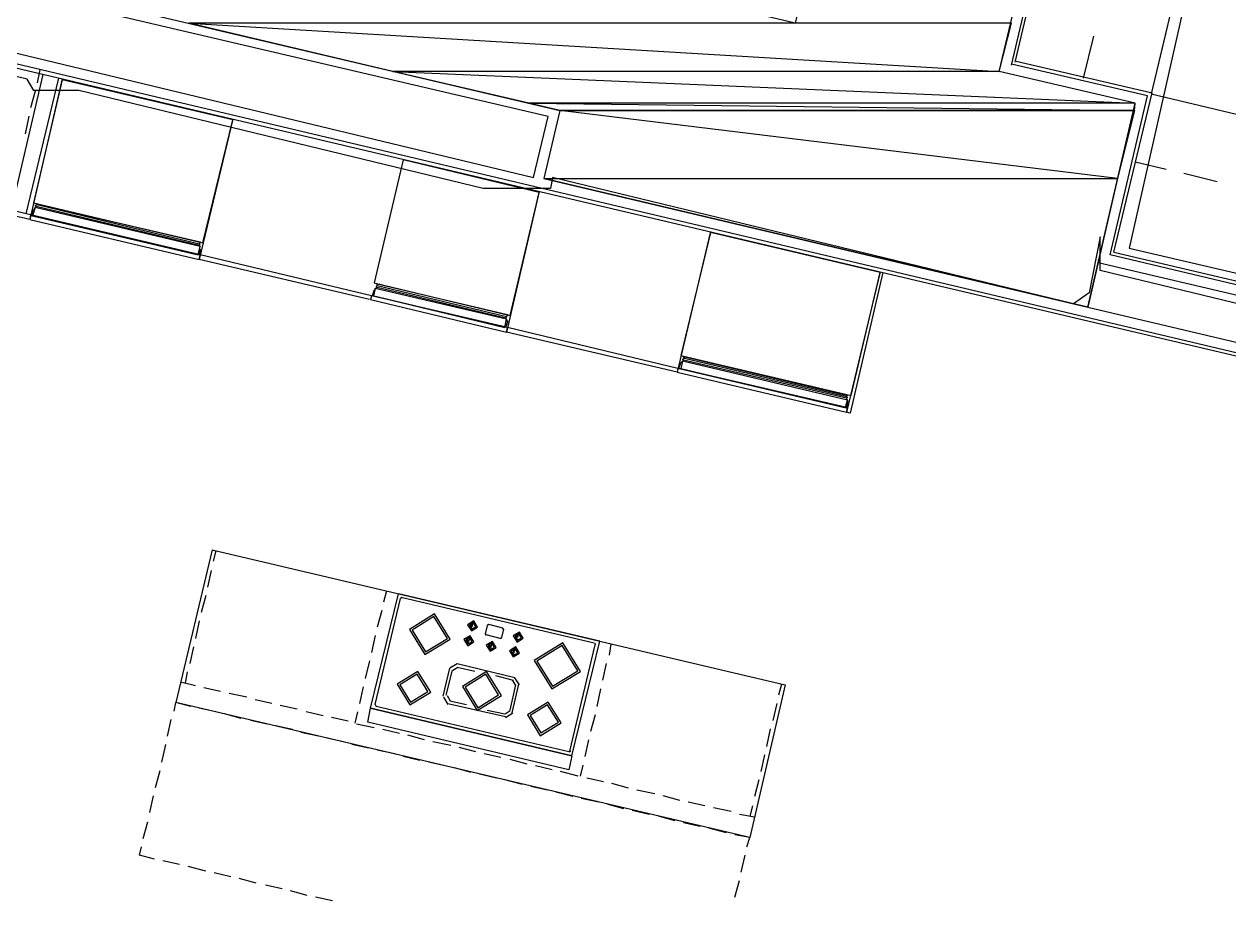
# Model space of a CAD drawing. Header units: feet. Extents: x -84 to 198, y -22 to 181.
# Drawn here: x 82.55 to 99.79, y 34.52 to 47.08 of the extents above; entities that cross this region are included whole.
import ezdxf

# ---------------------------------------------------------------- set-up
doc = ezdxf.new("R2010")
doc.units = ezdxf.units.FT
for name, color, linetype in [('A-AREA-COMUN', 252, 'CONTINUOUS'), ('A-AREA-UNIDAD', 30, 'CONTINUOUS'), ('A-LINEA', 7, 'CONTINUOUS'), ('A-MURO-CONCRETO', 8, 'CONTINUOUS')]:
    doc.layers.add(name, color=color, linetype=linetype)

msp = doc.modelspace()

# ---------------------------------------------------------------- linework, layer by layer
at = {"layer": 'A-AREA-COMUN'}
msp.add_lwpolyline([(81.84, 46.8089), (89.84, 44.8889), (90.048, 45.76), (81.472, 47.7689)], dxfattribs=at)
at = {"layer": 'A-AREA-UNIDAD'}
for points in [[(76.608, 66.24), (86.592, 64), (86.64, 62.8089), (85.92, 59.6444), (99.008, 56.7644), (98.96, 55.4133), (98.08, 51.5733), (97.792, 51.4844), (97.728, 51.1289), (99.648, 50.6133), (99.648, 49.5644), (98.368, 43.8756), (105.232, 42.2756), (105.712, 44.2489), (106.912, 44.2844), (118.752, 41.44)], [(119.008, 38.0089), (105.632, 41.1556), (105.36, 41.3689), (105.52, 41.9556), (104.56, 41.9556), (97.952, 43.5556), (97.952, 44.0356), (97.792, 43.2356), (97.568, 43.0756), (90.112, 44.8889), (90.08, 44.7289), (89.12, 44.7289), (83.328, 46.1333), (82.688, 46.1333), (82.592, 46.2933), (80.992, 46.6844)]]:
    msp.add_lwpolyline(points, dxfattribs=at)
at = {"layer": 'A-LINEA'}
for p, q in [((96.68, 46.4978), (97.7333, 50.9644)), ((96.7333, 46.5378), (97.7733, 50.8978)), ((99.72, 50.4444), (98.68, 46.0844)), ((97.8533, 46.9111), (97.7067, 46.3111)), ((97.8533, 46.9111), (97.7067, 46.3111)), ((108.28, 40.3911), (80.8133, 46.8978)), ((80.8533, 46.8311), (108.2667, 40.3511)), ((82.7733, 46.4311), (82.7333, 46.2444)), ((98.6267, 46.0578), (96.68, 46.5111)), ((96.7467, 46.5511), (98.6933, 46.0978)), ((82.8133, 46.3644), (82.36, 44.4178)), ((83.04, 46.3111), (82.5733, 44.3644)), ((83.0933, 46.2978), (82.6267, 44.2844)), ((82.7067, 46.1244), (82.64, 45.8844)), ((98.0933, 43.7778), (98.6267, 46.0578)), ((98.1467, 43.8178), (98.6933, 46.0978)), ((82.6133, 45.7644), (82.56, 45.5111)), ((85.5333, 45.7244), (85.0533, 43.7111)), ((98.4533, 45.1111), (98.8933, 45.0044)), ((99.1467, 44.9511), (99.6267, 44.8311)), ((89.92, 44.6844), (89.4533, 42.6711)), ((82.7333, 44.4978), (85.0533, 43.9378)), ((82.7333, 44.4978), (85.0533, 43.9378)), ((82.64, 44.3511), (82.36, 44.4178)), ((82.6267, 44.2844), (82.4, 44.3378)), ((85.0533, 43.9111), (82.72, 44.4711)), ((85.0533, 43.9111), (82.72, 44.4711)), ((92.3733, 44.1111), (91.8933, 42.0978)), ((98.1467, 43.8178), (105.36, 42.1111)), ((87.4933, 43.1378), (85.0533, 43.7111)), ((87.52, 43.1911), (85.0667, 43.7778)), ((97.92, 43.6711), (105.5067, 41.8844)), ((105.4, 42.0444), (98.0933, 43.7778)), ((94.8, 43.5378), (94.32, 41.5244)), ((87.6, 43.3378), (89.4533, 42.8978)), ((87.6, 43.3378), (89.4533, 42.8978)), ((89.44, 42.8711), (87.6, 43.3111)), ((89.44, 42.8711), (87.6, 43.3111)), ((97.7733, 43.0311), (105.3467, 41.2311)), ((91.8933, 42.0978), (89.4533, 42.6711)), ((91.9067, 42.1511), (89.4667, 42.7378)), ((94.32, 41.7244), (91.9867, 42.2711)), ((94.32, 41.7244), (91.9867, 42.2711)), ((92, 42.2978), (94.32, 41.7511)), ((92, 42.2978), (94.32, 41.7511)), ((85.24, 39.5511), (84.72, 37.3644)), ((85.24, 39.5511), (93.44, 37.6178)), ((85.2933, 39.5378), (85.2533, 39.3911)), ((85.2267, 39.2578), (85.1733, 39.0178)), ((85.1467, 38.8978), (85.08, 38.6578)), ((87.5067, 37.2844), (87.9067, 38.9244)), ((87.5733, 37.3378), (87.9333, 38.8578)), ((87.7333, 38.9644), (87.6933, 38.8044)), ((90.7867, 38.2444), (87.9067, 38.9244)), ((87.9579, 38.8706), (87.9339, 38.8557)), ((90.7067, 38.2178), (87.9467, 38.8711)), ((87.6667, 38.6844), (87.6, 38.4444)), ((85.0533, 38.5378), (85, 38.2844)), ((88.9467, 38.4578), (88.96, 38.5244)), ((88.96, 38.4444), (88.9733, 38.5244)), ((89.1733, 38.4711), (89.1467, 38.3511)), ((89.1979, 38.4839), (89.1739, 38.469)), ((89.4, 38.4311), (89.2, 38.4844)), ((87.5733, 38.3244), (87.52, 38.0844)), ((88.8933, 38.2311), (88.9067, 38.3111)), ((88.9067, 38.2311), (88.9333, 38.2978)), ((88.9467, 38.4444), (88.9467, 38.4444)), ((89.1472, 38.349), (89.1621, 38.325)), ((89.36, 38.2844), (89.16, 38.3378)), ((89.3621, 38.285), (89.3861, 38.2998)), ((89.3867, 38.2978), (89.4133, 38.4178)), ((89.4128, 38.4065), (89.3979, 38.4306)), ((89.6133, 38.2978), (89.6267, 38.3644)), ((84.9733, 38.1644), (84.92, 37.9244)), ((88.9067, 38.2311), (88.9067, 38.2311)), ((89.2133, 38.1644), (89.2267, 38.2311)), ((89.2267, 38.1511), (89.2533, 38.2311)), ((89.2267, 38.1511), (89.2267, 38.1511)), ((89.56, 38.0711), (89.5733, 38.1511)), ((90.36, 36.6711), (90.72, 38.1911)), ((90.3867, 36.6044), (90.7867, 38.2444)), ((90.7328, 38.1932), (90.7179, 38.2172)), ((90.9467, 38.2044), (90.92, 38.0444)), ((87.4933, 37.9644), (87.4267, 37.7111)), ((84.88, 37.8044), (84.8533, 37.6444)), ((88.5467, 37.4578), (88.64, 37.8578)), ((88.5867, 37.4711), (88.68, 37.8311)), ((88.7466, 37.9221), (88.6423, 37.8577)), ((88.7538, 37.8695), (88.6816, 37.8249)), ((88.7467, 37.9244), (89.5733, 37.7244)), ((88.7467, 37.8711), (89, 37.8178)), ((90.88, 37.9244), (90.8267, 37.6844)), ((85, 37.6044), (84.7867, 37.6578)), ((89.2933, 37.7511), (89.5467, 37.6844)), ((89.5067, 37.2578), (89.5867, 37.6178)), ((89.5333, 37.2178), (89.6267, 37.6311)), ((89.5851, 37.6106), (89.5405, 37.6828)), ((89.6377, 37.6178), (89.5733, 37.7221)), ((93.44, 37.6178), (92.9333, 35.4311)), ((93.3867, 37.6311), (93.3467, 37.4711)), ((85.36, 37.5244), (85.12, 37.5778)), ((85.7333, 37.4444), (85.48, 37.4978)), ((87.4, 37.5911), (87.3467, 37.3511)), ((88.549, 37.4444), (88.6134, 37.3401)), ((88.6016, 37.4649), (88.6462, 37.3927)), ((90.8, 37.5644), (90.7467, 37.3111)), ((84.6933, 37.2444), (84.72, 37.3644)), ((84.9333, 37.3111), (84.72, 37.3644)), ((85.2933, 37.2311), (85.0533, 37.2844)), ((86.0933, 37.3511), (85.8533, 37.4044)), ((86.4533, 37.2711), (86.2133, 37.3244)), ((90.3867, 36.6044), (87.5067, 37.2844)), ((87.5739, 37.3357), (87.5887, 37.3116)), ((90.3467, 36.6578), (87.5867, 37.3111)), ((88.6133, 37.3511), (89.44, 37.1644)), ((88.64, 37.3911), (88.88, 37.3378)), ((89.1733, 37.2578), (89.4267, 37.2044)), ((93.32, 37.3511), (93.2667, 37.1111)), ((84.6, 36.8844), (84.6533, 37.1244)), ((85.6533, 37.1378), (85.4133, 37.2044)), ((86.0267, 37.0578), (85.7867, 37.1111)), ((86.8267, 37.1778), (86.5867, 37.2311)), ((87.1867, 37.0978), (86.9467, 37.1511)), ((87.32, 37.2311), (87.28, 37.0711)), ((89.4329, 37.2061), (89.5051, 37.2506)), ((89.44, 37.1534), (89.5443, 37.2178)), ((90.72, 37.1911), (90.6533, 36.9511)), ((86.3867, 36.9778), (86.1467, 37.0311)), ((86.76, 36.8844), (86.5067, 36.9378)), ((87.56, 37.0044), (87.3067, 37.0578)), ((87.92, 36.9244), (87.68, 36.9778)), ((93.2267, 36.9911), (93.1733, 36.7378)), ((84.52, 36.5111), (84.5733, 36.7644)), ((87.12, 36.8044), (86.88, 36.8578)), ((87.48, 36.7111), (87.24, 36.7644)), ((88.28, 36.8311), (88.04, 36.8978)), ((88.6533, 36.7511), (88.4, 36.8044)), ((90.6267, 36.8311), (90.5733, 36.5911)), ((87.8533, 36.6311), (87.6, 36.6844)), ((88.2133, 36.5378), (87.9733, 36.5911)), ((89.0133, 36.6578), (88.7733, 36.7244)), ((89.3733, 36.5778), (89.1333, 36.6311)), ((90.3487, 36.6583), (90.3728, 36.6732)), ((93.1467, 36.6178), (93.0933, 36.3778)), ((84.4267, 36.1511), (84.4933, 36.3911)), ((88.5733, 36.4578), (88.3333, 36.5111)), ((88.9467, 36.3644), (88.7067, 36.4311)), ((89.7467, 36.4844), (89.5067, 36.5511)), ((90.1067, 36.4044), (89.8667, 36.4578)), ((90.5467, 36.4711), (90.5067, 36.3111)), ((89.3067, 36.2844), (89.0667, 36.3378)), ((89.68, 36.1911), (89.4267, 36.2578)), ((90.48, 36.3111), (90.2267, 36.3778)), ((90.84, 36.2311), (90.6, 36.2844)), ((93.0667, 36.2578), (93, 36.0178)), ((90.04, 36.1111), (89.8, 36.1644)), ((90.4, 36.0178), (90.16, 36.0844)), ((91.2, 36.1378), (90.96, 36.2044)), ((91.5733, 36.0578), (91.32, 36.1111)), ((84.3467, 35.7911), (84.4, 36.0311)), ((90.7733, 35.9378), (90.52, 35.9911)), ((91.1333, 35.8444), (90.8933, 35.9111)), ((91.9333, 35.9644), (91.6933, 36.0311)), ((92.2933, 35.8844), (92.0533, 35.9378)), ((92.9733, 35.8844), (92.9333, 35.7378)), ((91.4933, 35.7644), (91.2533, 35.8178)), ((91.8667, 35.6711), (91.6267, 35.7378)), ((92.6667, 35.8044), (92.4133, 35.8578)), ((93, 35.7244), (92.7867, 35.7644)), ((84.2533, 35.4178), (84.32, 35.6578)), ((92.2267, 35.5911), (91.9867, 35.6444)), ((92.6, 35.4978), (92.3467, 35.5644)), ((92.9333, 35.4311), (92.72, 35.4711)), ((84.2, 35.1778), (84.2267, 35.2978)), ((84.4133, 35.1244), (84.2, 35.1778)), ((84.7733, 35.0444), (84.5333, 35.0978)), ((85.1467, 34.9511), (84.8933, 35.0178)), ((92.8133, 34.9378), (92.8667, 35.1778)), ((85.5067, 34.8711), (85.2667, 34.9244)), ((85.8667, 34.7778), (85.6267, 34.8444)), ((86.24, 34.6978), (86, 34.7511)), ((86.6, 34.6044), (86.36, 34.6711)), ((92.72, 34.5778), (92.7867, 34.8178)), ((86.96, 34.5244), (86.72, 34.5778))]:
    msp.add_line(p, q, dxfattribs=at)
for points in [[(81.4, 47.9244), (90.2133, 45.8444), (89.9867, 44.8711), (97.7733, 43.0311), (98.4533, 45.9511), (96.5067, 46.4044), (98.8933, 56.4578), (85.8933, 59.5378), (85.4267, 57.5911), (95.5067, 55.2044), (93.5867, 47.0978), (81.8533, 49.8711), (81.4, 47.9244)], [(99.72, 50.4444), (98.68, 46.0844), (103.9467, 44.8311)], [(82.68, 44.5244), (85.1067, 43.9511), (85.5333, 45.7111), (83.0933, 46.2844), (82.68, 44.5244)], [(87.56, 43.3778), (89.5067, 42.9111), (89.92, 44.6711), (87.9733, 45.1378), (87.56, 43.3778)], [(82.6533, 44.3378), (82.68, 44.4178), (82.6933, 44.4311), (82.7067, 44.4578), (82.72, 44.4711), (82.7067, 44.4844), (82.7333, 44.4978), (82.72, 44.5111), (85.0667, 43.9644), (85.0667, 43.9511), (85.0533, 43.9378), (85.0667, 43.9244), (85.0533, 43.9111), (85.0667, 43.8978), (85.0533, 43.8711), (85.0667, 43.8578), (85.0533, 43.7778), (82.6533, 44.3378)], [(82.6533, 44.3378), (82.68, 44.4178), (82.6933, 44.4311), (82.7067, 44.4578), (82.72, 44.4711), (82.7067, 44.4844), (82.7333, 44.4978), (82.72, 44.5111), (85.0667, 43.9644), (85.0667, 43.9511), (85.0533, 43.9378), (85.0667, 43.9244), (85.0533, 43.9111), (85.0667, 43.8978), (85.0533, 43.8711), (85.0667, 43.8578), (85.0533, 43.7778), (82.6533, 44.3378)], [(85.0533, 43.7111), (85.0667, 43.7778), (82.64, 44.3511), (82.6267, 44.2844), (85.0533, 43.7111)], [(85.0533, 43.7111), (85.0667, 43.7778), (82.64, 44.3511), (82.6267, 44.2844), (85.0533, 43.7111)], [(85.04, 43.7778), (85.0667, 43.8978), (82.7067, 44.4578), (82.6667, 44.3378), (85.04, 43.7778)], [(85.04, 43.7778), (85.0667, 43.8978), (82.7067, 44.4578), (82.6667, 44.3378), (85.04, 43.7778)], [(91.9467, 42.3378), (94.3867, 41.7644), (94.8, 43.5244), (92.3733, 44.0978), (91.9467, 42.3378)], [(94.84, 43.5244), (94.3733, 41.5111), (94.32, 41.5244)], [(87.5333, 43.1911), (87.56, 43.2711), (87.5733, 43.2844), (87.5733, 43.2978), (87.6, 43.3111), (87.5867, 43.3244), (87.6, 43.3378), (87.6, 43.3511), (87.6, 43.3644), (89.4667, 42.9244), (89.4667, 42.9111), (89.4533, 42.8978), (89.4533, 42.8844), (89.44, 42.8711), (89.4533, 42.8578), (89.4533, 42.8444), (89.4667, 42.8178), (89.44, 42.7378), (87.5333, 43.1911)], [(87.5333, 43.1911), (87.56, 43.2711), (87.5733, 43.2844), (87.5733, 43.2978), (87.6, 43.3111), (87.5867, 43.3244), (87.6, 43.3378), (87.6, 43.3511), (87.6, 43.3644), (89.4667, 42.9244), (89.4667, 42.9111), (89.4533, 42.8978), (89.4533, 42.8844), (89.44, 42.8711), (89.4533, 42.8578), (89.4533, 42.8444), (89.4667, 42.8178), (89.44, 42.7378), (87.5333, 43.1911)], [(89.4267, 42.7378), (89.4533, 42.8578), (87.5733, 43.2978), (87.5467, 43.1911), (89.4267, 42.7378)], [(89.4267, 42.7378), (89.4533, 42.8578), (87.5733, 43.2978), (87.5467, 43.1911), (89.4267, 42.7378)], [(89.4533, 42.6711), (89.4667, 42.7378), (87.52, 43.1911), (87.5067, 43.1378), (89.4533, 42.6711)], [(89.4533, 42.6711), (89.4667, 42.7378), (87.52, 43.1911), (87.5067, 43.1378), (89.4533, 42.6711)], [(91.92, 42.1511), (91.9467, 42.2311), (91.96, 42.2444), (91.9733, 42.2578), (91.9867, 42.2711), (91.9733, 42.2844), (92, 42.2978), (91.9867, 42.3244), (94.3333, 41.7644), (94.32, 41.7511), (94.3333, 41.7378), (94.32, 41.7244), (94.3333, 41.6978), (94.3333, 41.6844), (94.3333, 41.6711), (94.32, 41.5911), (91.92, 42.1511)], [(91.92, 42.1511), (91.9467, 42.2311), (91.96, 42.2444), (91.9733, 42.2578), (91.9867, 42.2711), (91.9733, 42.2844), (92, 42.2978), (91.9867, 42.3244), (94.3333, 41.7644), (94.32, 41.7511), (94.3333, 41.7378), (94.32, 41.7244), (94.3333, 41.6978), (94.3333, 41.6844), (94.3333, 41.6711), (94.32, 41.5911), (91.92, 42.1511)], [(94.3067, 41.5911), (94.3333, 41.6978), (91.9733, 42.2578), (91.9467, 42.1511), (94.3067, 41.5911)], [(94.3067, 41.5911), (94.3333, 41.6978), (91.9733, 42.2578), (91.9467, 42.1511), (94.3067, 41.5911)], [(94.32, 41.5244), (94.3333, 41.5778), (91.9067, 42.1511), (91.8933, 42.0978), (94.32, 41.5244)], [(94.32, 41.5244), (94.3333, 41.5778), (91.9067, 42.1511), (91.8933, 42.0978), (94.32, 41.5244)], [(88.6453, 38.2754), (88.4224, 38.6364), (88.0614, 38.4135), (88.2843, 38.0525), (88.6453, 38.2754)], [(88.6063, 38.2846), (88.4132, 38.5975), (88.1003, 38.4043), (88.2935, 38.0914), (88.6063, 38.2846)], [(89.038, 38.4476), (88.9835, 38.5358), (88.8953, 38.4813), (88.9498, 38.3931), (89.038, 38.4476)], [(89.0121, 38.4537), (88.9774, 38.5099), (88.9213, 38.4752), (88.9559, 38.419), (89.0121, 38.4537)], [(88.9847, 38.2342), (88.9302, 38.3225), (88.842, 38.268), (88.8965, 38.1797), (88.9847, 38.2342)], [(88.9587, 38.2404), (88.9241, 38.2965), (88.8679, 38.2619), (88.9026, 38.2057), (88.9587, 38.2404)], [(89.6914, 38.2876), (89.6369, 38.3758), (89.5486, 38.3213), (89.6031, 38.2331), (89.6914, 38.2876)], [(89.6654, 38.2937), (89.6307, 38.3499), (89.5746, 38.3152), (89.6093, 38.259), (89.6654, 38.2937)], [(89.6, 38.2978), (89.6, 38.2978), (89.6133, 38.3644)], [(89.3047, 38.1542), (89.2502, 38.2425), (89.162, 38.188), (89.2165, 38.0997), (89.3047, 38.1542)], [(89.2787, 38.1604), (89.2441, 38.2165), (89.1879, 38.1819), (89.2226, 38.1257), (89.2787, 38.1604)], [(89.638, 38.0742), (89.5835, 38.1625), (89.4953, 38.108), (89.5498, 38.0197), (89.638, 38.0742)], [(89.6121, 38.0804), (89.5774, 38.1365), (89.5213, 38.1019), (89.5559, 38.0457), (89.6121, 38.0804)], [(89.56, 38.1511), (89.5467, 38.0844), (89.5467, 38.0844)], [(90.5109, 37.8128), (90.2583, 38.222), (89.8491, 37.9694), (90.1017, 37.5602), (90.5109, 37.8128)], [(90.4719, 37.822), (90.2491, 38.1831), (89.8881, 37.9602), (90.1109, 37.5992), (90.4719, 37.822)], [(88.3667, 37.5143), (88.1835, 37.8112), (87.8866, 37.6279), (88.0699, 37.3311), (88.3667, 37.5143)], [(88.3278, 37.5235), (88.1742, 37.7722), (87.9256, 37.6187), (88.0791, 37.37), (88.3278, 37.5235)], [(89.379, 37.4651), (89.166, 37.8101), (88.821, 37.5971), (89.034, 37.2521), (89.379, 37.4651)], [(89.34, 37.4743), (89.1568, 37.7712), (88.86, 37.5879), (89.0432, 37.2911), (89.34, 37.4743)], [(92.8933, 35.2978), (92.9333, 35.4311), (84.72, 37.3644)], [(90.3467, 36.4044), (87.4667, 37.0844), (87.5067, 37.2844), (90.3867, 36.6044), (90.3467, 36.4044)], [(90.2334, 37.0743), (90.0501, 37.3712), (89.7533, 37.1879), (89.9365, 36.8911), (90.2334, 37.0743)], [(90.1944, 37.0835), (90.0409, 37.3322), (89.7922, 37.1787), (89.9458, 36.93), (90.1944, 37.0835)]]:
    msp.add_lwpolyline(points, dxfattribs=at)
at = {"layer": 'A-MURO-CONCRETO'}
for points in [[(96.68, 47.0978), (84.9067, 47.0978), (96.5067, 46.4044), (96.68, 47.0978)], [(84.9067, 47.0978), (96.5067, 46.4044), (87.8267, 46.4044), (84.9067, 47.0978), (84.9067, 47.0978)], [(96.5067, 46.4044), (87.8267, 46.4044), (98.4533, 45.9511), (96.5067, 46.4044)], [(87.8267, 46.4044), (98.4533, 45.9511), (89.7733, 45.9511), (87.8267, 46.4044), (87.8267, 46.4044)], [(98.4533, 45.9511), (89.7733, 45.9511), (98.44, 45.8444), (98.4533, 45.9511)], [(89.7733, 45.9511), (98.44, 45.8444), (90.2133, 45.8444), (89.7733, 45.9511), (89.7733, 45.9511)], [(90.2133, 45.8444), (89.9867, 44.8711), (98.2, 44.8711), (90.2133, 45.8444)], [(90.2133, 45.8444), (98.44, 45.8444), (98.2, 44.8711), (90.2133, 45.8444), (90.2133, 45.8444)], [(89.9867, 44.8711), (98.2, 44.8711), (97.7733, 43.0311), (89.9867, 44.8711), (89.9867, 44.8711)]]:
    msp.add_lwpolyline(points, dxfattribs=at)

doc.saveas('drawing.dxf')
